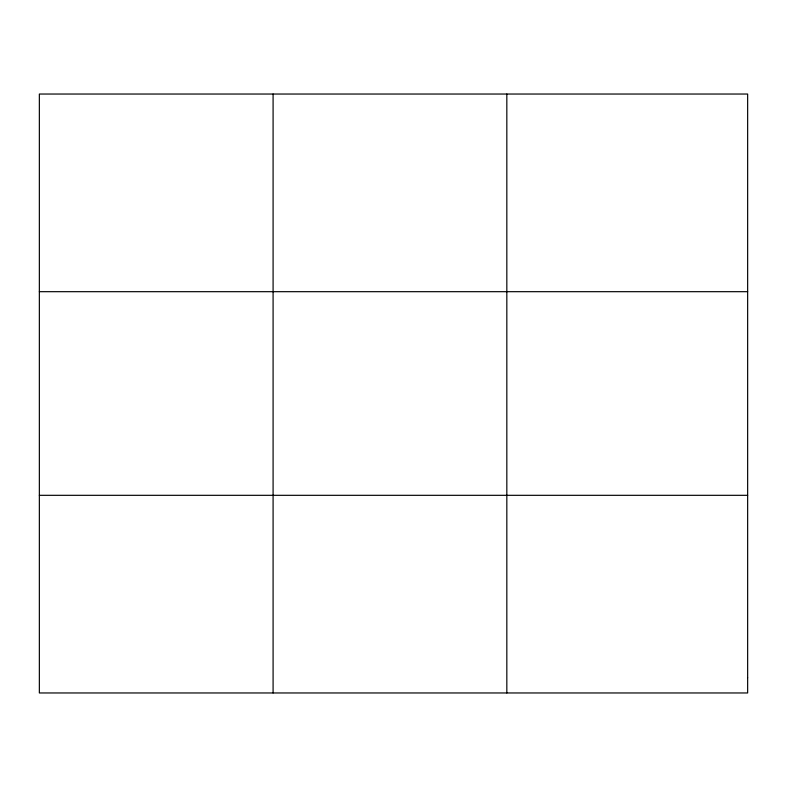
<?xml version="1.0" encoding="UTF-8"?>
<svg xmlns="http://www.w3.org/2000/svg" width="787" height="787" viewBox="0 0 787 787"><rect width="100%" height="100%" fill="white"/><g stroke="black" fill="none" stroke-linecap="round" stroke-linejoin="round"><path stroke-width="1.18" d="M273.089 692.963L273.089 94.037M506.828 692.963L506.828 94.037M39.35 291.682L747.65 291.682M39.35 495.318L747.65 495.318M747.65 677.755L747.65 692.963L39.35 692.963L39.35 94.037L747.65 94.037L747.65 677.755"/></g></svg>
